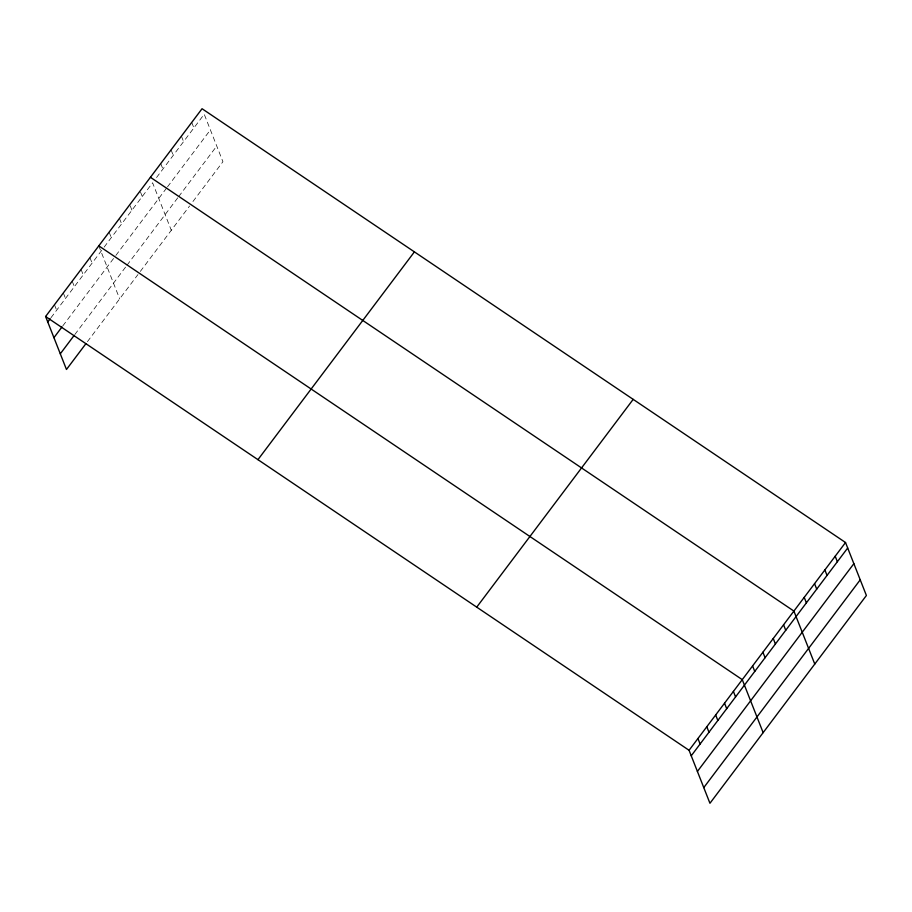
<?xml version="1.0" encoding="UTF-8"?>
<svg xmlns="http://www.w3.org/2000/svg" width="912" height="912" viewBox="0 0 912 912"><rect width="100%" height="100%" fill="white"/><g stroke="black" fill="none" stroke-linecap="round" stroke-linejoin="round"><path stroke-width="0.68" stroke-dasharray="4.56 3.42" d="M50.992 317.718L103.341 248.189M104.139 247.129L152.589 182.788L171.296 230.28M156.556 177.509L204.22 114.217L222.927 161.709L191.953 202.852M62.803 325.892L115.072 256.477M115.87 255.417L166.702 187.906M167.5 186.857L210.398 129.892M74.807 334.544L126.198 266.293M126.996 265.232L177.829 197.722M178.627 196.673L216.76 146.034M87.427 341.658L137.94 274.58M140.323 271.411L189.571 206.009M191.737 122.436L193.891 127.931M181.408 136.15L183.574 141.645M171.08 149.864L173.246 155.359M160.751 163.579L162.917 169.073M140.528 192.101L142.261 196.502M130.211 205.816L131.932 210.205M119.449 218.435L121.615 223.919M109.121 232.15L111.287 237.633M98.792 245.864L119.666 298.84M89.935 257.629L92.089 263.123M81.065 269.405L83.231 274.9M72.196 281.181L74.362 286.676M63.327 292.957L65.493 298.452M54.469 304.733L56.624 310.217"/><path stroke-width="1.37" d="M45.6 316.51L202.054 108.722L845.527 542.515L866.4 595.49L709.946 803.278L689.073 750.291L45.6 316.51L66.473 369.485L85.819 343.801M47.766 321.993L50.183 318.778M53.933 337.668L61.993 326.963M60.295 353.81L73.997 335.616M257.948 459.659L414.401 251.872M476.725 607.141L633.179 399.365M689.073 750.291L845.527 542.515M691.239 755.786L847.693 547.998M697.406 771.449L853.86 563.673M703.768 787.603L860.221 579.827M150.423 177.293L793.896 611.074L814.769 664.061M98.792 245.864L742.265 679.645L763.139 732.632M835.198 556.229L837.364 561.712M824.881 569.943L827.036 575.426M814.553 583.657L816.719 589.141M804.224 597.36L806.39 602.855M783.568 624.788L785.734 630.283M773.251 638.503L775.405 643.997M762.922 652.217L765.077 657.712M752.594 665.931L754.76 671.426M733.396 691.421L735.562 696.916M724.538 703.198L726.693 708.681M715.669 714.974L717.835 720.457M706.8 726.739L708.966 732.233M697.942 738.515L700.097 744.01"/></g></svg>
